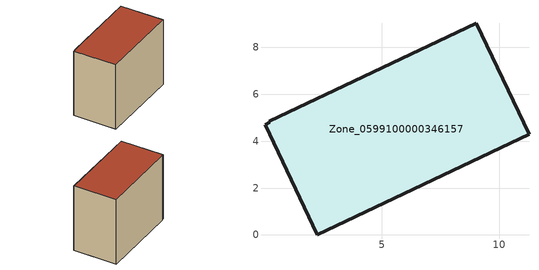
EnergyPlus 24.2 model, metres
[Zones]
Zone_0599100000346157
 floor ground (C_G): 0.02,4.7 0.23,4.8 0.21,4.85 9.03,9.04 11.28,4.29 2.25,0 z0
 wall outside (C_F): 11.28,4.29 9.03,9.04 0.21,4.85 0.23,4.8 0.02,4.7 2.25,0 11.28,4.29 z0:8.29
 roof outside (C_R): 0.23,4.8 0.02,4.7 2.25,0 11.28,4.29 9.03,9.04 0.21,4.85 z8.29
[BUILDING]
Pand.0599100000346157: North Axis=0; Terrain=City; Loads Convergence Tolerance Value=0.04; Temperature Convergence Tolerance Value=0.4; Solar Distribution=FullExterior; Maximum Number of Warmup Days=25; Minimum Number of Warmup Days=1
[Site:Location]
Rotterdam.The.Hague.AP_ZH_NLD Design_Conditions: Latitude=51.96; Longitude=4.45; Time Zone=1; Elevation=-4.5
[SITE:GROUNDTEMPERATURE:BUILDINGSURFACE]
18, 18, 18, 18, 18, 18, 18, 18, 18, 18, 18, 18
[MATERIAL] Thermal Absorptance=0.9; Solar Absorptance=0.7; Visible Absorptance=0.7
Name | Roughness | Thickness | Conductivity | Density | Specific Heat
G.TC.1992-2005 | MediumSmooth | 0.15 | 0.06 | 540 | 1210
F.TC.1992-2005 | Rough | 0.3 | 0.12 | 1920 | 840
R.TC.1992-2005 | MediumRough | 0.2 | 0.08 | 1500 | 1000
[CONSTRUCTION]
C_G: G.TC.1992-2005
C_F: F.TC.1992-2005
C_R: R.TC.1992-2005
[ZONE]
Zone_0599100000346157: Type=1; Multiplier=1; Ceiling Height=Autocalculate; Volume=Autocalculate; Floor Area=autocalculate; Part of Total Floor Area=Yes
[ZONEINFILTRATION:DESIGNFLOWRATE]
Infil_Zone_0599100000346157: Zone or ZoneList or Space or SpaceList=Zone_0599100000346157; Schedule=AlwaysOn; Design Flow Rate Calculation Method=Flow/Area; Flow Rate per Floor Area=0.0015; Constant Term Coefficient=1; Temperature Term Coefficient=0; Velocity Term Coefficient=0; Velocity Squared Term Coefficient=0
[HVACTEMPLATE:ZONE:IDEALLOADSAIRSYSTEM]
Zone_0599100000346157: Maximum Heating Supply Air Temperature=50; Minimum Cooling Supply Air Temperature=13; Maximum Heating Supply Air Humidity Ratio=0.0156; Minimum Cooling Supply Air Humidity Ratio=0.0077; Heating Limit=NoLimit; Cooling Limit=NoLimit; Dehumidification Control Type=ConstantSensibleHeatRatio; Cooling Sensible Heat Ratio=0.7; Dehumidification Setpoint=60; Humidification Control Type=None; Humidification Setpoint=30; Outdoor Air Method=None; Outdoor Air Flow Rate per Person=0.00944; Outdoor Air Flow Rate per Zone Floor Area=0; Outdoor Air Flow Rate per Zone=0; Demand Controlled Ventilation Type=None; Outdoor Air Economizer Type=NoEconomizer; Heat Recovery Type=None; Sensible Heat Recovery Effectiveness=0.7; Latent Heat Recovery Effectiveness=0.65
[ZONECONTROL:THERMOSTAT]
ThermostatControl_Zone_0599100000346157: Zone or ZoneList=Zone_0599100000346157; Control Type Schedule=DualSetpointControlType; Control 1=Thermostat_Zone_0599100000346157; Temperature Difference Between Cutout And Setpoint=0
[THERMOSTATSETPOINT:DUALSETPOINT]
Thermostat_Zone_0599100000346157: Heating Setpoint Temperature Schedule=HeatingSetpoint_Zone_0599100000346157; Cooling Setpoint Temperature Schedule=CoolingSetpoint_Zone_0599100000346157
[SCHEDULE:COMPACT]
HeatingSetpoint_Zone_0599100000346157: Through: 12/31, For: AllDays, Until: 24:00, 21
CoolingSetpoint_Zone_0599100000346157: Through: 12/31, For: AllDays, Until: 24:00, 24
DualSetpointControlType: Through: 12/31, For: AllDays, Until: 24:00, 4
AlwaysOn: Through: 12/31, For: AllDays, Until: 24:00, 1
